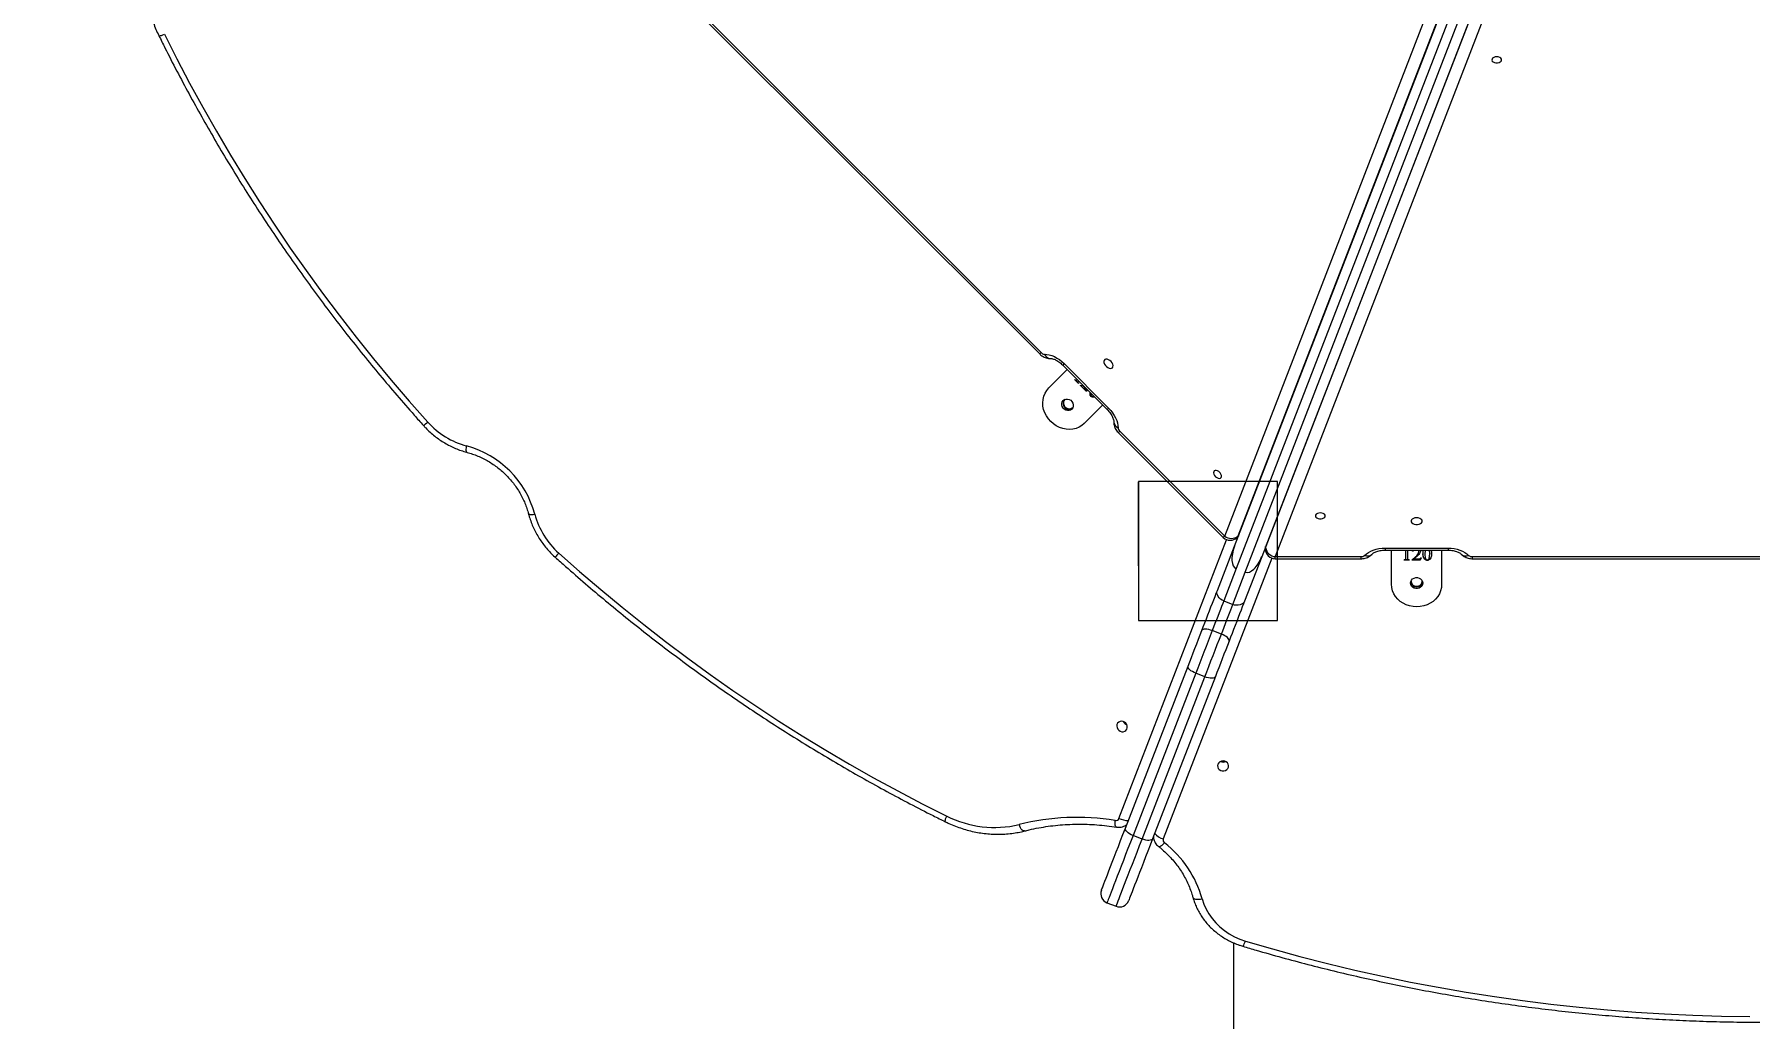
# Model space of a CAD drawing. Header units: millimetres. Extents: x -8092 to 6423, y -6886 to 5604.
# Drawn here: x -1315 to -81, y -1294 to -586 of the extents above; entities that cross this region are included whole.
import ezdxf

# ---------------------------------------------------------------- set-up
doc = ezdxf.new("R2010")
doc.units = ezdxf.units.MM
for name, color, linetype in [('DIKOM_ОБЪЕКТ', 7, 'Continuous'), ('DIKOM_РАЗМЕР_ЗОНА', 7, 'Continuous'), ('DIKOM_РАЗМЕР_ОБЪЕКТА', 7, 'Continuous')]:
    doc.layers.add(name, color=color, linetype=linetype)
doc.styles.add('style1', font='arial.ttf', dxfattribs={"width": 0.8})
doc.dimstyles.new('1-50', dxfattribs={"dimtxt": 300, "dimasz": 200, "dimexe": 100, "dimexo": 0, "dimgap": 100, "dimtad": 1, "dimtxsty": 'style1', "dimcen": 200, "dimclrd": 7, "dimclre": 7, "dimclrt": 7, "dimadec": 1, "dimazin": 2, "dimtfac": 1, "dimtmove": 0, "dimatfit": 2, "dimfxl": 0, "dimlwd": 25, "dimlwe": 18, "dimarcsym": 0})

# ---------------------------------------------------------------- blocks, each defined once
blk = doc.blocks.new('*D9')
at = {"layer": 'Defpoints', "color": 0, "transparency": 16777216}
for p in [(-8092.1, -86.3), (4664.8, -1471.8), (4664.8, -6785.9)]:
    blk.add_point(p, dxfattribs=at)
at = {"layer": 'DIKOM_РАЗМЕР_ЗОНА', "color": 7, "lineweight": 18, "transparency": 16777216}
for p, q in [((-8092.1, -86.3), (-8092.1, -6885.9)), ((4664.8, -1471.8), (4664.8, -6885.9))]:
    blk.add_line(p, q, dxfattribs=at)
at = {"layer": 'DIKOM_РАЗМЕР_ЗОНА', "color": 7, "lineweight": 25, "transparency": 16777216}
blk.add_line((-7892.1, -6785.9), (4464.8, -6785.9), dxfattribs=at)
at = {"layer": 'DIKOM_РАЗМЕР_ЗОНА', "color": 7, "transparency": 16777216}
for points in [[(-7892.1, -6752.6), (-7892.1, -6819.3), (-8092.1, -6785.9)], [(4464.8, -6752.6), (4464.8, -6819.3), (4664.8, -6785.9)]]:
    blk.add_solid(points, dxfattribs=at)
at = {"layer": 'DIKOM_РАЗМЕР_ЗОНА', "color": 7, "transparency": 16777216, "insert": (-2159.8, -6532.7), "char_height": 300, "attachment_point": 5, "style": 'style1'}
blk.add_mtext('12760', dxfattribs=at)
blk = doc.blocks.new('*D11')
at = {"layer": 'Defpoints', "color": 0, "transparency": 16777216}
for p in [(-6092.1, -310.8), (2568.3, -2361.5), (2568.3, -4925.8)]:
    blk.add_point(p, dxfattribs=at)
at = {"layer": 'DIKOM_РАЗМЕР_ОБЪЕКТА', "color": 7, "lineweight": 18, "transparency": 16777216}
for p, q in [((-6092.1, -310.8), (-6092.1, -5025.8)), ((2568.3, -2361.5), (2568.3, -5025.8))]:
    blk.add_line(p, q, dxfattribs=at)
at = {"layer": 'DIKOM_РАЗМЕР_ОБЪЕКТА', "color": 7, "lineweight": 25, "transparency": 16777216}
blk.add_line((-5892.1, -4925.8), (2368.3, -4925.8), dxfattribs=at)
at = {"layer": 'DIKOM_РАЗМЕР_ОБЪЕКТА', "color": 7, "transparency": 16777216}
for points in [[(-5892.1, -4892.4), (-5892.1, -4959.1), (-6092.1, -4925.8)], [(2368.3, -4892.4), (2368.3, -4959.1), (2568.3, -4925.8)]]:
    blk.add_solid(points, dxfattribs=at)
at = {"layer": 'DIKOM_РАЗМЕР_ОБЪЕКТА', "color": 7, "transparency": 16777216, "insert": (-2605.9, -4672.6), "char_height": 300, "attachment_point": 5, "style": 'style1'}
blk.add_mtext('8660', dxfattribs=at)

msp = doc.modelspace()

# ---------------------------------------------------------------- linework, layer by layer
at = {"layer": 'DIKOM_ОБЪЕКТ', "color": 7, "linetype": 'Continuous', "lineweight": 15}
for p, q in [((-451.202, -954.271), (-96.336, -36.331)), ((-95.27, -52.986), (-449.933, -970.401)), ((-443.404, -972.925), (-95.305, -72.49)), ((-95.34, -91.994), (-431.615, -961.843)), ((-138.503, -144.511), (-448.75, -947.033)), ((-458.245, -946.967), (-160.264, -176.174)), ((-428.767, -955.264), (-129.16, -180.264)), ((-123.744, -190.393), (-421.955, -961.783)), ((-887.3, -517.912), (-590.315, -814.897)), ((-888.312, -518.924), (-591.327, -815.908)), ((-590.315, -814.897), (-591.327, -815.908)), ((-573.784, -822.86), (-574.795, -823.872)), ((-574.795, -823.872), (-542.722, -855.946)), ((-573.784, -822.86), (-541.71, -854.934)), ((-584.691, -840.386), (-571.487, -827.181)), ((-566.158, -834.51), (-565.981, -834.333)), ((-563.506, -837.161), (-566.158, -834.51)), ((-563.352, -837.006), (-566.003, -834.355)), ((-563.33, -836.985), (-563.506, -837.161)), ((-562.033, -838.634), (-561.861, -838.462)), ((-557.907, -842.761), (-562.033, -838.634)), ((-557.752, -842.606), (-561.878, -838.48)), ((-561.861, -838.462), (-560.13, -838.537)), ((-560.156, -838.789), (-560.311, -838.944)), ((-560.311, -838.944), (-558.443, -840.811)), ((-559.683, -838.985), (-560.311, -838.944)), ((-559.859, -838.808), (-560.156, -838.789)), ((-556.505, -842.162), (-557.907, -842.761)), ((-557.752, -842.606), (-557.907, -842.761)), ((-556.567, -842.1), (-557.752, -842.606)), ((-554.984, -843.683), (-555.01, -843.709)), ((-554.29, -846.245), (-554.444, -846.4)), ((-554.236, -844.431), (-554.325, -844.59)), ((-546.031, -852.637), (-559.236, -865.842)), ((-534.758, -872.477), (-459.257, -947.979)), ((-533.746, -871.465), (-458.245, -946.967)), ((-420.171, -907.768), (-520.171, -907.768)), ((-520.171, -907.768), (-520.171, -1007.768)), ((-420.171, -907.768), (-520.171, -907.768)), ((-520.171, -907.768), (-520.171, -1007.768)), ((-520.171, -968.452), (-520.171, -908.005)), ((-520.171, -968.452), (-520.171, -908.005)), ((-420.171, -1007.768), (-420.171, -907.768)), ((-420.171, -1007.768), (-420.171, -907.768)), ((-534.276, -1150.132), (-456.836, -949.556)), ((-449.357, -947.979), (-448.795, -947.416)), ((-448.75, -947.033), (-448.187, -946.471)), ((-463.533, -986.166), (-451.202, -954.271)), ((-431.615, -961.843), (-443.946, -993.738)), ((-428.955, -955.465), (-428.955, -956.255)), ((-428.767, -954.475), (-428.767, -955.264)), ((-421.955, -961.783), (-360.171, -961.783)), ((-421.955, -963.255), (-421.955, -961.783)), ((-360.171, -963.255), (-360.171, -961.783)), ((-342.85, -955.65), (-297.491, -955.65)), ((-342.85, -955.65), (-342.85, -957.121)), ((-342.85, -957.121), (-297.491, -957.121)), ((-338.171, -981.698), (-338.171, -957.121)), ((-327.973, -957.513), (-327.98, -957.121)), ((-327.971, -962.744), (-327.971, -957.855)), ((-327.97, -957.729), (-327.97, -957.513)), ((-326.721, -957.121), (-326.721, -962.744)), ((-323.11, -957.73), (-322.922, -957.121)), ((-322.836, -957.515), (-323.11, -957.515)), ((-322.836, -957.73), (-323.11, -957.73)), ((-322.415, -957.121), (-322.836, -957.73)), ((-322.564, -957.121), (-322.836, -957.515)), ((-322.836, -957.515), (-322.836, -957.73)), ((-319.555, -960.991), (-319.555, -961.206)), ((-318.665, -957.971), (-318.665, -958.186)), ((-317.771, -958.723), (-317.771, -958.938)), ((-317.512, -957.121), (-317.415, -957.577)), ((-314.221, -959.869), (-314.221, -960.084)), ((-310.749, -959.269), (-310.749, -959.485)), ((-302.171, -957.121), (-302.171, -981.698)), ((-297.491, -955.65), (-297.491, -957.121)), ((-280.171, -961.783), (139.829, -961.783)), ((-280.171, -961.783), (-280.171, -963.255)), ((-520.172, -968.691), (-520.172, -993.515)), ((-520.172, -968.691), (-520.172, -993.515)), ((-424.44, -962.799), (-502.405, -1164.918)), ((-449.933, -970.401), (-458.937, -993.692)), ((-452.408, -996.216), (-443.404, -972.925)), ((-421.955, -963.255), (-360.171, -963.255)), ((-329.221, -964.373), (-329.221, -964.122)), ((-325.471, -964.158), (-329.221, -964.158)), ((-325.471, -964.373), (-329.221, -964.373)), ((-325.471, -964.122), (-325.471, -964.373)), ((-323.387, -964.373), (-323.387, -964.128)), ((-317.552, -964.158), (-323.387, -964.158)), ((-317.552, -964.373), (-323.387, -964.373)), ((-321.951, -963.155), (-321.951, -963.37)), ((-321.951, -963.37), (-319.31, -963.37)), ((-316.86, -962.644), (-317.552, -964.373)), ((-316.946, -962.644), (-317.552, -964.158)), ((-317.552, -964.158), (-317.552, -964.373)), ((-317.137, -962.644), (-316.86, -962.644)), ((-314.833, -962.775), (-314.833, -962.99)), ((-312.53, -964.283), (-312.53, -964.498)), ((-280.171, -963.255), (139.829, -963.255)), ((-458.937, -993.692), (-452.408, -996.216)), ((-520.171, -1007.768), (-420.171, -1007.768)), ((-520.171, -1007.768), (-420.171, -1007.768)), ((-460.652, -1017.541), (-467.181, -1015.017)), ((-529.693, -1157.303), (-484.556, -1040.548)), ((-479.054, -1045.727), (-524.19, -1162.483)), ((-517.661, -1165.007), (-472.525, -1048.251)), ((-464.969, -1048.12), (-510.105, -1164.875)), ((-472.525, -1048.251), (-479.054, -1045.727)), ((-517.661, -1165.007), (-524.19, -1162.483)), ((-542.908, -1210.901), (-536.379, -1213.425)), ((-451.936, -1239.742), (-451.936, -1384.821))]:
    msp.add_line(p, q, dxfattribs=at)
at = {"layer": 'DIKOM_ОБЪЕКТ', "color": 7, "linetype": 'Continuous', "lineweight": 15, "flags": 128}
for points in [[(-1224.992, -586.749), (-1224.833, -586.865), (-1224.426, -586.893), (-1223.8, -586.796), (-1222.978, -586.578), (-1221.993, -586.248), (-1220.881, -585.818)], [(-1220.881, -585.818), (-1211.991, -603.472), (-1202.805, -620.998), (-1193.324, -638.39), (-1183.553, -655.643), (-1173.494, -672.752), (-1163.15, -689.711), (-1152.525, -706.515), (-1141.622, -723.159), (-1130.445, -739.636), (-1118.996, -755.943), (-1107.279, -772.074), (-1095.299, -788.024), (-1083.059, -803.787), (-1070.563, -819.36), (-1057.814, -834.736), (-1044.817, -849.912), (-1031.576, -864.882)], [(-262.544, -602.043), (-263.68, -602.159), (-264.694, -602.496), (-265.474, -603.016), (-265.937, -603.663), (-266.032, -604.367), (-265.749, -605.052), (-265.119, -605.644), (-264.21, -606.078), (-263.12, -606.308), (-261.968, -606.308), (-260.878, -606.078), (-259.969, -605.644), (-259.339, -605.052), (-259.056, -604.367), (-259.151, -603.663), (-259.614, -603.016), (-260.394, -602.496), (-261.408, -602.159), (-262.544, -602.043)], [(-587.835, -816.091), (-586.17, -816.173), (-584.417, -816.493), (-582.606, -817.047), (-580.77, -817.825), (-578.938, -818.814), (-577.143, -819.997), (-575.415, -821.353), (-573.784, -822.86)], [(-541.846, -820.065), (-542.821, -819.744), (-543.709, -819.712), (-544.432, -819.972), (-544.925, -820.5), (-545.144, -821.25), (-545.07, -822.156), (-544.71, -823.136), (-544.096, -824.104), (-543.281, -824.973), (-542.339, -825.667), (-541.353, -826.123), (-540.411, -826.302), (-539.597, -826.187), (-538.982, -825.788), (-538.622, -825.141), (-538.549, -824.304), (-538.768, -823.351), (-539.261, -822.366), (-539.983, -821.437), (-540.872, -820.647), (-541.846, -820.065)], [(-559.236, -865.842), (-560.994, -867.341), (-562.975, -868.55), (-565.14, -869.445), (-567.443, -870.008), (-569.838, -870.227), (-572.277, -870.097), (-574.709, -869.622), (-577.086, -868.811), (-579.358, -867.68), (-581.479, -866.252), (-583.407, -864.557), (-585.102, -862.629), (-586.53, -860.508), (-587.66, -858.236), (-588.472, -855.859), (-588.947, -853.427), (-589.077, -850.989), (-588.858, -848.593), (-588.295, -846.29), (-587.4, -844.125), (-586.19, -842.144), (-584.691, -840.386)], [(-574.439, -849.367), (-573.525, -848.704), (-572.433, -848.348), (-571.251, -848.326), (-570.076, -848.641), (-569.002, -849.266), (-568.116, -850.152), (-567.491, -851.226), (-567.176, -852.401), (-567.198, -853.583), (-567.554, -854.675), (-568.216, -855.589), (-569.131, -856.251), (-570.223, -856.608), (-571.404, -856.629), (-572.58, -856.315), (-573.654, -855.69), (-574.539, -854.804), (-575.165, -853.73), (-575.479, -852.555), (-575.457, -851.373), (-575.101, -850.281), (-574.439, -849.367)], [(-572.945, -848.469), (-573.228, -848.721), (-573.851, -849.596), (-574.169, -850.645), (-574.151, -851.774), (-573.8, -852.883), (-573.146, -853.874), (-572.249, -854.658), (-571.187, -855.166), (-570.055, -855.352), (-568.954, -855.201), (-567.981, -854.725), (-567.319, -854.095)], [(-541.71, -854.934), (-542.219, -855.443), (-542.558, -855.782), (-542.712, -855.936), (-542.722, -855.946)], [(-541.71, -854.934), (-540.203, -856.565), (-538.847, -858.293), (-537.664, -860.088), (-536.675, -861.92), (-535.897, -863.757), (-535.343, -865.567), (-535.023, -867.32), (-534.941, -868.985)], [(-533.746, -871.465), (-534.256, -871.974), (-534.594, -872.313), (-534.749, -872.467), (-534.758, -872.477)], [(-1003.2, -886.733), (-1003.207, -886.731), (-1003.486, -886.511), (-1003.685, -886.04), (-1003.797, -885.336), (-1003.818, -884.425), (-1003.746, -883.342), (-1003.585, -882.13)], [(-463.364, -900.036), (-464.304, -899.74), (-465.141, -899.754), (-465.787, -900.076), (-466.169, -900.672), (-466.248, -901.477), (-466.014, -902.404), (-465.493, -903.352), (-464.741, -904.218), (-463.84, -904.91), (-462.888, -905.351), (-461.987, -905.494), (-461.235, -905.323), (-460.714, -904.858), (-460.48, -904.147), (-460.559, -903.27), (-460.942, -902.319), (-461.587, -901.399), (-462.425, -900.61), (-463.364, -900.036)], [(-959.136, -930.797), (-959.134, -930.804), (-958.915, -931.083), (-958.443, -931.282), (-957.739, -931.394), (-956.828, -931.415), (-955.745, -931.343), (-954.533, -931.182)], [(-389.447, -930.306), (-390.584, -930.422), (-391.597, -930.759), (-392.377, -931.279), (-392.84, -931.926), (-392.935, -932.63), (-392.652, -933.315), (-392.022, -933.907), (-391.113, -934.341), (-390.023, -934.571), (-388.871, -934.571), (-387.781, -934.341), (-386.872, -933.907), (-386.242, -933.315), (-385.959, -932.63), (-386.054, -931.926), (-386.517, -931.279), (-387.297, -930.759), (-388.311, -930.422), (-389.447, -930.306)], [(-320.171, -933.778), (-321.35, -933.887), (-322.424, -934.205), (-323.298, -934.702), (-323.894, -935.336), (-324.16, -936.049), (-324.071, -936.778), (-323.635, -937.459), (-322.891, -938.031), (-321.906, -938.443), (-320.767, -938.658), (-319.575, -938.658), (-318.435, -938.443), (-317.45, -938.031), (-316.707, -937.459), (-316.271, -936.778), (-316.182, -936.049), (-316.447, -935.336), (-317.043, -934.702), (-317.918, -934.205), (-318.992, -933.887), (-320.171, -933.778)], [(-458.245, -946.967), (-458.754, -947.476), (-459.093, -947.815), (-459.247, -947.969), (-459.257, -947.979)], [(-449.357, -947.979), (-449.262, -947.878), (-448.75, -947.033)], [(-448.795, -947.416), (-448.699, -947.315), (-448.187, -946.471)], [(-448.795, -947.416), (-448.544, -947.152), (-448.375, -946.957)], [(-937.286, -959.173), (-922.315, -972.414), (-907.14, -985.411), (-891.763, -998.159), (-876.19, -1010.656), (-860.427, -1022.896), (-844.477, -1034.876), (-828.346, -1046.592), (-812.039, -1058.041), (-795.562, -1069.219), (-778.918, -1080.122), (-762.115, -1090.747), (-745.156, -1101.091), (-728.047, -1111.15), (-710.794, -1120.921), (-693.401, -1130.402), (-675.876, -1139.588), (-658.222, -1148.478)], [(-428.955, -955.465), (-428.955, -955.434), (-428.767, -954.475)], [(-428.933, -954.905), (-428.948, -955.143), (-428.955, -955.465)], [(-428.955, -956.255), (-428.955, -956.223), (-428.767, -955.264)], [(-357.573, -960.863), (-356.337, -959.729), (-354.871, -958.704), (-353.199, -957.804), (-351.35, -957.047), (-349.356, -956.443), (-347.25, -956.005), (-345.069, -955.739), (-342.85, -955.65)], [(-297.491, -955.65), (-295.272, -955.739), (-293.091, -956.005), (-290.986, -956.443), (-288.991, -957.047), (-287.142, -957.804), (-285.47, -958.704), (-284.004, -959.729), (-282.769, -960.863)], [(-474.662, -1014.955), (-473.608, -1012.229), (-472.52, -1009.413), (-471.412, -1006.546), (-470.298, -1003.665), (-469.193, -1000.807), (-468.112, -998.01), (-467.068, -995.311), (-466.076, -992.744), (-465.148, -990.344), (-464.297, -988.142), (-463.533, -986.166)], [(-458.937, -993.692), (-460.174, -993.103), (-461.289, -992.345), (-462.239, -991.447), (-462.988, -990.442), (-463.507, -989.37), (-463.776, -988.272), (-463.785, -987.19), (-463.533, -986.166)], [(-302.171, -981.698), (-302.354, -984.009), (-302.9, -986.274), (-303.797, -988.446), (-305.028, -990.48), (-306.567, -992.335), (-308.383, -993.974), (-310.439, -995.363), (-312.693, -996.474), (-315.1, -997.284), (-317.609, -997.776), (-320.171, -997.942), (-322.732, -997.776), (-325.242, -997.284), (-327.648, -996.474), (-329.902, -995.363), (-331.958, -993.974), (-333.774, -992.335), (-335.313, -990.48), (-336.544, -988.446), (-337.442, -986.274), (-337.988, -984.009), (-338.171, -981.698)], [(-324.571, -980.795), (-324.393, -979.676), (-323.872, -978.648), (-323.052, -977.794), (-321.999, -977.183), (-320.797, -976.865), (-319.545, -976.865), (-318.343, -977.183), (-317.289, -977.794), (-316.469, -978.648), (-315.949, -979.676), (-315.771, -980.795), (-315.949, -981.914), (-316.469, -982.942), (-317.289, -983.796), (-318.343, -984.407), (-319.545, -984.725), (-320.797, -984.725), (-321.999, -984.407), (-323.052, -983.796), (-323.872, -982.942), (-324.393, -981.914), (-324.571, -980.795)], [(-458.937, -993.692), (-459.638, -995.504), (-460.433, -997.56), (-461.306, -999.82), (-462.242, -1002.239), (-463.22, -1004.77), (-464.223, -1007.365), (-465.231, -1009.971), (-466.223, -1012.539), (-467.181, -1015.017)], [(-460.652, -1017.541), (-459.694, -1015.063), (-458.702, -1012.495), (-457.694, -1009.889), (-456.691, -1007.294), (-455.712, -1004.763), (-454.777, -1002.344), (-453.904, -1000.084), (-453.109, -998.028), (-452.408, -996.216)], [(-443.946, -993.738), (-444.709, -995.714), (-445.561, -997.916), (-446.489, -1000.316), (-447.481, -1002.883), (-448.524, -1005.582), (-449.606, -1008.379), (-450.71, -1011.237), (-451.824, -1014.118), (-452.933, -1016.985), (-454.021, -1019.801), (-455.075, -1022.527)], [(-443.946, -993.738), (-444.448, -994.666), (-445.183, -995.46), (-446.12, -996.092), (-447.225, -996.536), (-448.455, -996.775), (-449.762, -996.801), (-451.097, -996.612), (-452.408, -996.216)], [(-484.556, -1040.548), (-483.371, -1037.482), (-482.146, -1034.313), (-480.893, -1031.072), (-479.626, -1027.793), (-478.356, -1024.509), (-477.097, -1021.253), (-475.862, -1018.057), (-474.662, -1014.955)], [(-467.181, -1015.017), (-468.62, -1018.74), (-470.103, -1022.574), (-471.614, -1026.482), (-473.137, -1030.423), (-474.658, -1034.357), (-476.161, -1038.246), (-477.632, -1042.049), (-479.054, -1045.727)], [(-467.181, -1015.017), (-468.473, -1014.572), (-469.752, -1014.239), (-470.969, -1014.03), (-472.077, -1013.953), (-473.033, -1014.013), (-473.801, -1014.205), (-474.351, -1014.523), (-474.662, -1014.955)], [(-472.525, -1048.251), (-471.103, -1044.573), (-469.632, -1040.77), (-468.129, -1036.882), (-466.608, -1032.947), (-465.084, -1029.006), (-463.574, -1025.098), (-462.091, -1021.264), (-460.652, -1017.541)], [(-455.075, -1022.527), (-456.274, -1025.63), (-457.51, -1028.825), (-458.769, -1032.081), (-460.038, -1035.366), (-461.306, -1038.645), (-462.559, -1041.885), (-463.784, -1045.054), (-464.969, -1048.12)], [(-455.075, -1022.527), (-455.015, -1021.999), (-455.208, -1021.393), (-455.647, -1020.734), (-456.314, -1020.047), (-457.185, -1019.358), (-458.226, -1018.694), (-459.397, -1018.081), (-460.652, -1017.541)], [(-479.054, -1045.727), (-480.308, -1045.184), (-481.474, -1044.559), (-482.508, -1043.878), (-483.37, -1043.165), (-484.026, -1042.448), (-484.452, -1041.756), (-484.631, -1041.114), (-484.556, -1040.548)], [(-464.969, -1048.12), (-465.295, -1048.59), (-465.859, -1048.944), (-466.64, -1049.17), (-467.607, -1049.258), (-468.724, -1049.206), (-469.948, -1049.015), (-471.231, -1048.693), (-472.525, -1048.251)], [(-529.262, -1086.862), (-528.639, -1085.986), (-528.321, -1084.938), (-528.339, -1083.809), (-528.69, -1082.699), (-529.344, -1081.709), (-530.241, -1080.925), (-531.303, -1080.417), (-532.435, -1080.23), (-533.536, -1080.382), (-534.509, -1080.857), (-535.267, -1081.616), (-535.743, -1082.588), (-535.894, -1083.69), (-535.707, -1084.821), (-535.2, -1085.883), (-534.415, -1086.781), (-533.425, -1087.434), (-532.316, -1087.785), (-531.186, -1087.803), (-530.138, -1087.486), (-529.262, -1086.862)], [(-459.39, -1108.831), (-460.569, -1108.991), (-461.643, -1109.458), (-462.517, -1110.19), (-463.113, -1111.121), (-463.378, -1112.171), (-463.289, -1113.244), (-462.854, -1114.245), (-462.11, -1115.087), (-461.125, -1115.693), (-459.986, -1116.01), (-458.793, -1116.01), (-457.654, -1115.693), (-456.669, -1115.087), (-455.925, -1114.245), (-455.49, -1113.244), (-455.401, -1112.171), (-455.666, -1111.121), (-456.262, -1110.19), (-457.136, -1109.458), (-458.211, -1108.991), (-459.39, -1108.831)], [(-460.204, -1108.906), (-459.593, -1108.967), (-458.599, -1108.902)], [(-659.152, -1152.589), (-659.268, -1152.43), (-659.296, -1152.023), (-659.199, -1151.397), (-658.982, -1150.575), (-658.652, -1149.589), (-658.222, -1148.478)], [(-602.269, -1159.214), (-602.729, -1159.23), (-603.313, -1159.008), (-603.924, -1158.532), (-604.538, -1157.822), (-605.13, -1156.905), (-605.68, -1155.816), (-606.164, -1154.597)], [(-546.913, -1201.848), (-546.908, -1201.835), (-546.807, -1201.574), (-546.578, -1200.981), (-546.222, -1200.059), (-545.739, -1198.811), (-545.133, -1197.243), (-544.406, -1195.362), (-543.561, -1193.176), (-542.602, -1190.695), (-541.533, -1187.931), (-540.359, -1184.895), (-539.086, -1181.6), (-537.718, -1178.062), (-536.262, -1174.296), (-534.725, -1170.32), (-533.113, -1166.149), (-531.433, -1161.804), (-529.693, -1157.303)], [(-536.029, -1156.431), (-536.086, -1156.418), (-536.429, -1156.185), (-536.714, -1155.696), (-536.93, -1154.97), (-537.07, -1154.034), (-537.128, -1152.924), (-537.102, -1151.683)], [(-524.19, -1162.483), (-525.444, -1161.94), (-526.611, -1161.315), (-527.645, -1160.633), (-528.506, -1159.92), (-529.163, -1159.204), (-529.589, -1158.512), (-529.768, -1157.87), (-529.693, -1157.303)], [(-524.19, -1162.483), (-526.031, -1167.245), (-527.811, -1171.848), (-529.521, -1176.271), (-531.154, -1180.497), (-532.705, -1184.508), (-534.166, -1188.287), (-535.531, -1191.817), (-536.794, -1195.085), (-537.95, -1198.076), (-538.994, -1200.777), (-539.923, -1203.179), (-540.731, -1205.269), (-541.416, -1207.04), (-541.974, -1208.484), (-542.403, -1209.596), (-542.703, -1210.369), (-542.87, -1210.802), (-542.908, -1210.901)], [(-536.379, -1213.425), (-536.341, -1213.326), (-536.173, -1212.893), (-535.874, -1212.12), (-535.445, -1211.009), (-534.887, -1209.564), (-534.202, -1207.793), (-533.394, -1205.703), (-532.465, -1203.302), (-531.421, -1200.6), (-530.265, -1197.609), (-529.001, -1194.341), (-527.637, -1190.811), (-526.176, -1187.032), (-524.625, -1183.021), (-522.992, -1178.795), (-521.281, -1174.372), (-519.502, -1169.769), (-517.661, -1165.007)], [(-510.105, -1164.875), (-511.845, -1169.376), (-513.525, -1173.722), (-515.137, -1177.892), (-516.675, -1181.869), (-518.131, -1185.634), (-519.498, -1189.172), (-520.772, -1192.467), (-521.946, -1195.503), (-523.014, -1198.268), (-523.973, -1200.748), (-524.818, -1202.934), (-525.546, -1204.815), (-526.152, -1206.383), (-526.634, -1207.631), (-526.991, -1208.554), (-527.22, -1209.146), (-527.321, -1209.407), (-527.326, -1209.42)], [(-510.105, -1164.875), (-510.431, -1165.345), (-510.995, -1165.7), (-511.776, -1165.925), (-512.744, -1166.014), (-513.861, -1165.962), (-515.084, -1165.771), (-516.368, -1165.449), (-517.661, -1165.007)], [(-505.88, -1170.329), (-505.801, -1170.381), (-505.375, -1170.462), (-504.803, -1170.328), (-504.105, -1169.982), (-503.308, -1169.438), (-502.444, -1168.717), (-501.546, -1167.847)], [(-481.18, -1206.866), (-481.093, -1207.092), (-480.707, -1207.572), (-480.078, -1207.954), (-479.233, -1208.223), (-478.203, -1208.369), (-477.028, -1208.387), (-475.753, -1208.276), (-474.427, -1208.039)], [(-474.427, -1208.039), (-473.194, -1211.807), (-471.584, -1215.458), (-469.61, -1218.96), (-467.29, -1222.284), (-464.641, -1225.402), (-461.687, -1228.288), (-458.453, -1230.918), (-454.965, -1233.269), (-451.253, -1235.322), (-447.349, -1237.06), (-443.284, -1238.467)], [(-445.294, -1242.157), (-445.118, -1242.112), (-444.844, -1241.823), (-444.51, -1241.29), (-444.128, -1240.532), (-443.715, -1239.579), (-443.284, -1238.467)], [(-443.284, -1238.467), (-423.757, -1244.149), (-404.123, -1249.524), (-384.388, -1254.592), (-364.56, -1259.35), (-344.643, -1263.798), (-324.644, -1267.933), (-304.568, -1271.756), (-284.422, -1275.263), (-264.211, -1278.456), (-243.943, -1281.331), (-223.622, -1283.89), (-203.255, -1286.13), (-182.848, -1288.051), (-162.408, -1289.654), (-141.939, -1290.936), (-121.449, -1291.898), (-100.944, -1292.539), (-80.43, -1292.86)]]:
    msp.add_lwpolyline(points, dxfattribs=at)
at = {"layer": 'DIKOM_ОБЪЕКТ', "color": 7, "linetype": 'Continuous', "lineweight": 15}
for centre, radius, start, end in [((-587.603, -812.438), 3.661, 222.195725, 266.362175), ((-583.421, -814.458), 4.707, 200.29876, 265.717338), ((-570.091, -851.242), 4.474, 149.122596, 300.877404), ((-1051.749, -843.574), 29.342, 305.726236, 313.43252), ((-988.644, -826.545), 57.558, 221.763964, 254.954384), ((-533.347, -864.601), 4.665, 183.891775, 250.024586), ((-531.288, -868.753), 3.66, 183.636137, 227.804845), ((-1021.712, -949.309), 69.581, 15.100254, 74.899746), ((-898.949, -916.241), 57.558, 195.045616, 228.236036), ((-454.307, -943.029), 7, 225, 315), ((-453.455, -941.052), 7.611, 231.001395, 308.193692), ((-915.978, -979.346), 29.342, 136.56748, 144.273764), ((-421.955, -956.255), 7, 180, 270), ((-421.351, -954.335), 7.473, 187.146585, 265.362647), ((-359.994, -958.154), 3.634, 267.217468, 311.786042), ((-355.568, -956.679), 4.64, 244.407548, 311.318233), ((-284.773, -956.681), 4.638, 228.60308, 295.606986), ((-280.347, -958.154), 3.634, 228.21291, 272.78358), ((-320.171, -979.084), 4.47, 193.777669, 346.222331), ((-320.396, -979.361), 3.758, 175.861315, 273.442532), ((-319.945, -979.361), 3.758, 266.55752, 4.138418), ((-526.881, -1078.823), 4.4, 203.209931, 246.791547), ((-526.321, -1078.235), 4.87, 211.536673, 238.721774), ((-459.39, -1105.223), 4.368, 245.889171, 294.110829), ((-623.896, -1080.96), 75.742, 243.051569, 283.539156), ((-564.556, -1320.867), 171.397, 80.782633, 104.049453), ((-536.631, -1149.192), 2.535, 259.292498, 338.25307), ((-528.274, -1138.568), 13.029, 242.567723, 273.504732), ((-499.367, -1153.244), 12.063, 220.007102, 255.411447), ((-500.022, -1165.809), 2.545, 159.498696, 233.206451), ((-548.798, -1228.975), 77.262, 15.722072, 52.295927), ((-540.384, -1204.372), 7, 158.864011, 248.864011), ((-533.855, -1206.896), 7, 248.864011, 338.864011)]:
    msp.add_arc(centre, radius, start, end, dxfattribs=at)
for centre, start_param, end_param in [((-444.673, -956.795), 1.57079633, 3.14159265), ((-438.144, -959.319), 3.14159265, 4.71238898)]:
    msp.add_ellipse(centre, major_axis=(5.26, 13.606), ratio=0.47985696, start_param=start_param, end_param=end_param, dxfattribs=at)
for points, knots in [([(-1231.617, -529.865), (-1231.826, -530.725), (-1232.416, -533.144), (-1233.153, -537.196), (-1233.735, -542.028), (-1234.012, -546.917), (-1233.988, -551.844), (-1233.661, -556.79), (-1233.033, -561.737), (-1232.105, -566.667), (-1230.882, -571.56), (-1229.367, -576.399), (-1227.596, -581.083), (-1226.081, -584.516), (-1225.181, -586.361), (-1224.992, -586.749)], [0, 0, 0, 0, 0.04673386, 0.13154708, 0.21640717, 0.30133529, 0.38633109, 0.47139077, 0.55651058, 0.64168663, 0.72691403, 0.81218653, 0.89749992, 0.97842468, 1, 1, 1, 1]), ([(-1224.992, -586.749), (-1223.529, -589.696), (-1219.294, -598.228), (-1212.082, -612.26), (-1203.272, -628.805), (-1194.198, -645.227), (-1184.867, -661.524), (-1175.279, -677.691), (-1165.439, -693.723), (-1155.348, -709.616), (-1145.01, -725.366), (-1134.426, -740.968), (-1123.602, -756.417), (-1112.538, -771.71), (-1101.239, -786.842), (-1089.707, -801.81), (-1077.946, -816.607), (-1065.96, -831.233), (-1053.748, -845.678), (-1043.276, -857.713), (-1036.843, -864.905), (-1034.615, -867.395)], [0, 0, 0, 0, 0.02921438, 0.08459203, 0.13997031, 0.19534889, 0.2507276, 0.30610645, 0.36148569, 0.41686501, 0.47224454, 0.52762421, 0.58300415, 0.63838444, 0.69376456, 0.74914494, 0.80452529, 0.85990595, 0.91528656, 0.97066734, 1, 1, 1, 1]), ([(-591.327, -815.908), (-591.03, -816.188), (-590.28, -816.893), (-588.952, -817.796), (-587.384, -818.548), (-585.802, -819.007), (-584.572, -819.157), (-583.887, -819.152), (-583.729, -819.151)], [0, 0, 0, 0, 0.1423322, 0.35983494, 0.560328, 0.75550777, 0.94366302, 1, 1, 1, 1]), ([(-583.729, -819.151), (-583.62, -819.151), (-583.306, -819.151), (-582.58, -819.238), (-581.52, -819.507), (-580.296, -819.971), (-578.965, -820.639), (-577.577, -821.51), (-576.211, -822.549), (-575.294, -823.376), (-574.842, -823.826), (-574.795, -823.872)], [0, 0, 0, 0, 0.06769727, 0.19520707, 0.32296043, 0.45213561, 0.58377374, 0.71794277, 0.85417922, 0.98514628, 1, 1, 1, 1]), ([(-565.981, -834.333), (-565.801, -834.516), (-565.549, -834.77), (-565.125, -834.946), (-564.742, -834.877), (-564.508, -834.613), (-564.328, -834.44), (-564.276, -834.391)], [0, 0, 0, 0, 0.347431544, 0.482999914, 0.618219689, 0.891215446, 1, 1, 1, 1]), ([(-563.385, -835.282), (-563.495, -835.396), (-563.666, -835.576), (-563.889, -835.833), (-563.958, -836.196), (-563.691, -836.603), (-563.451, -836.857), (-563.33, -836.985)], [0, 0, 0, 0, 0.24227862, 0.37916802, 0.51437899, 0.75540467, 1, 1, 1, 1]), ([(-558.443, -840.811), (-558.125, -841.143), (-557.681, -841.604), (-557.039, -841.877), (-556.84, -841.86), (-556.809, -841.858)], [0, 0, 0, 0, 0.68329992, 0.95125525, 1, 1, 1, 1]), ([(-554.444, -846.4), (-554.622, -846.182), (-554.978, -845.745), (-555.195, -844.771), (-555.08, -844.112), (-555.01, -843.709)], [0, 0, 0, 0, 0.27970495, 0.55973966, 1, 1, 1, 1]), ([(-554.29, -846.245), (-554.467, -846.027), (-554.822, -845.591), (-555.028, -844.698), (-554.931, -844.116), (-554.876, -843.791)], [0, 0, 0, 0, 0.30570758, 0.61175824, 1, 1, 1, 1]), ([(-554.325, -844.59), (-554.423, -844.879), (-554.559, -845.283), (-554.414, -845.85), (-554.248, -846.049), (-554.166, -846.149)], [0, 0, 0, 0, 0.55893532, 0.77946971, 1, 1, 1, 1]), ([(-551.688, -846.979), (-552.112, -847.063), (-552.793, -847.199), (-553.776, -846.908), (-554.222, -846.569), (-554.444, -846.4)], [0, 0, 0, 0, 0.45109255, 0.72606617, 1, 1, 1, 1]), ([(-551.817, -846.851), (-552.147, -846.913), (-552.736, -847.024), (-553.621, -846.751), (-554.067, -846.414), (-554.29, -846.245)], [0, 0, 0, 0, 0.39033856, 0.69575743, 1, 1, 1, 1]), ([(-554.166, -846.149), (-553.988, -846.264), (-553.633, -846.494), (-552.973, -846.531), (-552.603, -846.354), (-552.407, -846.261)], [0, 0, 0, 0, 0.31864327, 0.63950255, 1, 1, 1, 1]), ([(-542.722, -855.946), (-542.509, -856.164), (-541.876, -856.814), (-540.915, -857.966), (-539.927, -859.38), (-539.137, -860.773), (-538.558, -862.086), (-538.192, -863.25), (-538.011, -864.229), (-538.004, -864.664), (-538.001, -864.879)], [0, 0, 0, 0, 0.06954287, 0.20761286, 0.34490406, 0.48055106, 0.61394931, 0.74488022, 0.87367246, 1, 1, 1, 1]), ([(-1034.615, -867.395), (-1034.073, -867.986), (-1032.544, -869.649), (-1029.864, -872.229), (-1026.53, -875.056), (-1023.018, -877.649), (-1019.35, -879.998), (-1015.543, -882.088), (-1011.62, -883.909), (-1007.671, -885.421), (-1004.844, -886.295), (-1003.372, -886.687), (-1003.199, -886.733)], [0, 0, 0, 0, 0.06388915, 0.179867311, 0.295876719, 0.411892579, 0.527906856, 0.643909555, 0.759889762, 0.875834422, 0.985479932, 1, 1, 1, 1]), ([(-538.001, -864.879), (-537.985, -865.422), (-537.955, -866.474), (-537.57, -868.02), (-536.964, -869.508), (-536.099, -870.948), (-535.308, -871.918), (-534.831, -872.403), (-534.758, -872.477)], [0, 0, 0, 0, 0.1934591, 0.37453414, 0.564039, 0.76202348, 0.96367137, 1, 1, 1, 1]), ([(-1003.199, -886.733), (-1002.541, -886.914), (-1000.572, -887.454), (-997.326, -888.565), (-993.506, -890.16), (-989.783, -892.025), (-986.176, -894.146), (-982.707, -896.512), (-979.393, -899.11), (-976.255, -901.925), (-973.308, -904.941), (-970.569, -908.143), (-968.053, -911.511), (-965.775, -915.027), (-963.746, -918.671), (-961.976, -922.424), (-960.504, -926.198), (-959.616, -929.005), (-959.21, -930.522), (-959.136, -930.796)], [0, 0, 0, 0, 0.03211543, 0.09610357, 0.1600699, 0.22399236, 0.28787966, 0.35173803, 0.41557418, 0.47939233, 0.54319991, 0.60699942, 0.67079476, 0.73459214, 0.79839531, 0.86221156, 0.92604765, 0.98664015, 1, 1, 1, 1]), ([(-959.136, -930.796), (-958.927, -931.555), (-958.341, -933.684), (-957.147, -937.133), (-955.478, -941.102), (-953.53, -944.964), (-951.32, -948.702), (-948.856, -952.295), (-946.154, -955.724), (-943.276, -958.912), (-941.107, -961.03), (-939.941, -962.084), (-939.798, -962.212)], [0, 0, 0, 0, 0.0640981, 0.17973209, 0.29542609, 0.41119697, 0.52703258, 0.6429203, 0.75885152, 0.87481894, 0.98471759, 1, 1, 1, 1]), ([(-939.798, -962.212), (-937.318, -964.431), (-930.137, -970.854), (-918.112, -981.319), (-903.667, -993.531), (-889.042, -1005.518), (-874.245, -1017.279), (-859.278, -1028.811), (-844.146, -1040.111), (-828.853, -1051.175), (-813.404, -1062.001), (-797.802, -1072.584), (-782.053, -1082.923), (-766.16, -1093.015), (-750.127, -1102.856), (-733.96, -1112.444), (-717.663, -1121.777), (-701.241, -1130.851), (-684.696, -1139.661), (-670.653, -1146.88), (-662.11, -1151.121), (-659.152, -1152.589)], [0, 0, 0, 0, 0.02921253, 0.08459303, 0.13997409, 0.19535499, 0.25073584, 0.30611648, 0.36149736, 0.41687798, 0.47225864, 0.5276391, 0.58301937, 0.63839958, 0.69377969, 0.74915947, 0.80453913, 0.85991867, 0.91529797, 0.97067728, 1, 1, 1, 1]), ([(-360.171, -963.255), (-359.761, -963.242), (-358.728, -963.211), (-357.148, -962.906), (-355.509, -962.326), (-354.067, -961.529), (-353.082, -960.755), (-352.595, -960.255), (-352.475, -960.133)], [0, 0, 0, 0, 0.14259524, 0.35893575, 0.55820627, 0.75240037, 0.9394652, 1, 1, 1, 1]), ([(-352.475, -960.133), (-352.398, -960.054), (-352.172, -959.825), (-351.592, -959.365), (-350.645, -958.795), (-349.446, -958.252), (-348.028, -957.779), (-346.43, -957.414), (-344.684, -957.169), (-343.469, -957.137), (-342.85, -957.121)], [0, 0, 0, 0, 0.06770533, 0.19630618, 0.32491024, 0.45477633, 0.58694817, 0.72153204, 0.85810495, 1, 1, 1, 1]), ([(-327.971, -957.855), (-327.966, -957.633), (-327.96, -957.388), (-327.988, -957.144), (-327.99, -957.121)], [0, 0, 0, 0, 0.905670023, 1, 1, 1, 1]), ([(-323.387, -964.128), (-322.26, -963.176), (-320.691, -961.851), (-319.002, -959.818), (-318.777, -958.729), (-318.665, -958.186)], [0, 0, 0, 0, 0.56105588, 0.78126066, 1, 1, 1, 1]), ([(-319.555, -960.991), (-319.995, -961.401), (-320.78, -962.135), (-321.593, -962.843), (-321.951, -963.155)], [0, 0, 0, 0, 0.56001576, 1, 1, 1, 1]), ([(-319.555, -961.206), (-319.995, -961.617), (-320.78, -962.35), (-321.593, -963.059), (-321.951, -963.37)], [0, 0, 0, 0, 0.56003027, 1, 1, 1, 1]), ([(-317.771, -958.723), (-318.053, -959.179), (-318.557, -959.994), (-319.25, -960.686), (-319.555, -960.991)], [0, 0, 0, 0, 0.559648452, 1, 1, 1, 1]), ([(-317.771, -958.938), (-318.053, -959.395), (-318.557, -960.21), (-319.25, -960.902), (-319.555, -961.206)], [0, 0, 0, 0, 0.55965612, 1, 1, 1, 1]), ([(-318.665, -958.186), (-318.674, -957.9), (-318.687, -957.506), (-318.946, -957.204), (-319.017, -957.121)], [0, 0, 0, 0, 0.72770777, 1, 1, 1, 1]), ([(-318.665, -957.971), (-318.661, -957.68), (-318.657, -957.372), (-318.843, -957.134), (-318.853, -957.121)], [0, 0, 0, 0, 0.94619854, 1, 1, 1, 1]), ([(-317.415, -957.362), (-317.437, -957.626), (-317.475, -958.098), (-317.681, -958.532), (-317.771, -958.723)], [0, 0, 0, 0, 0.55970227, 1, 1, 1, 1]), ([(-317.415, -957.577), (-317.437, -957.841), (-317.475, -958.313), (-317.681, -958.747), (-317.771, -958.938)], [0, 0, 0, 0, 0.55966771, 1, 1, 1, 1]), ([(-315.61, -959.927), (-315.587, -959.487), (-315.542, -958.605), (-315.321, -957.642), (-315.045, -957.188), (-315.005, -957.121)], [0, 0, 0, 0, 0.46076917, 0.92103452, 1, 1, 1, 1]), ([(-314.833, -962.775), (-315.092, -962.226), (-315.556, -961.244), (-315.593, -960.181), (-315.61, -959.712)], [0, 0, 0, 0, 0.55928008, 1, 1, 1, 1]), ([(-314.833, -962.99), (-315.092, -962.441), (-315.556, -961.46), (-315.593, -960.396), (-315.61, -959.927)], [0, 0, 0, 0, 0.55931132, 1, 1, 1, 1]), ([(-313.896, -957.121), (-313.974, -957.49), (-314.181, -958.468), (-314.205, -959.464), (-314.221, -960.084)], [0, 0, 0, 0, 0.37765877, 1, 1, 1, 1]), ([(-313.937, -957.121), (-313.999, -957.419), (-314.187, -958.325), (-314.207, -959.249), (-314.221, -959.869)], [0, 0, 0, 0, 0.32845597, 1, 1, 1, 1]), ([(-314.221, -960.084), (-314.209, -960.664), (-314.188, -961.7), (-313.867, -962.693), (-313.726, -963.129)], [0, 0, 0, 0, 0.56021414, 1, 1, 1, 1]), ([(-309.36, -959.573), (-309.381, -960.079), (-309.423, -961.091), (-309.915, -962.555), (-310.728, -963.622), (-311.695, -964.171), (-312.252, -964.246), (-312.53, -964.283)], [0, 0, 0, 0, 0.250794502, 0.501105939, 0.750063971, 0.875270106, 1, 1, 1, 1]), ([(-309.36, -959.788), (-309.381, -960.295), (-309.423, -961.307), (-309.915, -962.77), (-310.728, -963.837), (-311.695, -964.386), (-312.252, -964.461), (-312.53, -964.498)], [0, 0, 0, 0, 0.250791657, 0.501114885, 0.750070093, 0.875274808, 1, 1, 1, 1]), ([(-311.078, -962.716), (-310.963, -962.118), (-310.755, -961.048), (-310.751, -959.963), (-310.749, -959.485)], [0, 0, 0, 0, 0.559686853, 1, 1, 1, 1]), ([(-310.749, -959.485), (-310.755, -958.997), (-310.765, -958.198), (-310.965, -957.422), (-311.043, -957.121)], [0, 0, 0, 0, 0.61181108, 1, 1, 1, 1]), ([(-310.749, -959.269), (-310.753, -958.781), (-310.758, -958.056), (-310.936, -957.351), (-310.994, -957.121)], [0, 0, 0, 0, 0.67389212, 1, 1, 1, 1]), ([(-310.047, -957.121), (-309.85, -957.462), (-309.371, -958.291), (-309.364, -959.233), (-309.36, -959.788)], [0, 0, 0, 0, 0.41034772, 1, 1, 1, 1]), ([(-297.491, -957.121), (-297.188, -957.125), (-296.283, -957.137), (-294.793, -957.274), (-293.099, -957.578), (-291.559, -958.01), (-290.225, -958.535), (-289.145, -959.107), (-288.332, -959.675), (-288.019, -959.982), (-287.866, -960.133)], [0, 0, 0, 0, 0.069529937, 0.20781074, 0.345329923, 0.481232175, 0.614956136, 0.746297149, 0.875672812, 1, 1, 1, 1]), ([(-287.866, -960.133), (-287.472, -960.509), (-286.709, -961.238), (-285.345, -962.068), (-283.865, -962.701), (-282.237, -963.115), (-280.98, -963.248), (-280.287, -963.254), (-280.171, -963.255)], [0, 0, 0, 0, 0.19280538, 0.37338694, 0.56208179, 0.75898922, 0.95966869, 1, 1, 1, 1]), ([(-329.221, -964.122), (-328.964, -964.124), (-328.607, -964.126), (-328.182, -963.949), (-327.96, -963.629), (-327.983, -963.204), (-327.974, -962.884), (-327.971, -962.744)], [0, 0, 0, 0, 0.31410823, 0.43667161, 0.55890674, 0.80575048, 1, 1, 1, 1]), ([(-326.721, -962.744), (-326.716, -962.972), (-326.709, -963.291), (-326.681, -963.702), (-326.472, -964.008), (-325.996, -964.108), (-325.647, -964.118), (-325.471, -964.122)], [0, 0, 0, 0, 0.315165056, 0.438861088, 0.561075322, 0.778932138, 1, 1, 1, 1]), ([(-319.31, -963.37), (-318.843, -963.386), (-318.193, -963.408), (-317.444, -963.051), (-317.24, -962.779), (-317.137, -962.644)], [0, 0, 0, 0, 0.56026214, 0.77996441, 1, 1, 1, 1]), ([(-312.53, -964.283), (-312.81, -964.254), (-313.37, -964.197), (-314.213, -963.66), (-314.598, -963.111), (-314.833, -962.775)], [0, 0, 0, 0, 0.27970796, 0.55974813, 1, 1, 1, 1]), ([(-312.53, -964.498), (-312.81, -964.47), (-313.37, -964.413), (-314.213, -963.875), (-314.598, -963.326), (-314.833, -962.99)], [0, 0, 0, 0, 0.27970796, 0.55974813, 1, 1, 1, 1]), ([(-313.726, -963.129), (-313.59, -963.404), (-313.401, -963.787), (-312.897, -964.087), (-312.64, -964.111), (-312.511, -964.122)], [0, 0, 0, 0, 0.558944807, 0.779445101, 1, 1, 1, 1]), ([(-312.511, -964.122), (-312.303, -964.078), (-311.888, -963.99), (-311.336, -963.479), (-311.176, -963.006), (-311.078, -962.716)], [0, 0, 0, 0, 0.27841708, 0.5587492, 1, 1, 1, 1]), ([(-659.152, -1152.589), (-658.314, -1152.992), (-655.936, -1154.138), (-651.934, -1155.814), (-647.135, -1157.522), (-642.266, -1158.937), (-637.348, -1160.061), (-632.399, -1160.885), (-627.439, -1161.408), (-622.485, -1161.628), (-617.557, -1161.544), (-612.673, -1161.157), (-607.94, -1160.477), (-604.485, -1159.768), (-602.639, -1159.306), (-602.268, -1159.214)], [0, 0, 0, 0, 0.04647149, 0.13190526, 0.21733881, 0.30274768, 0.38812596, 0.4734674, 0.55876654, 0.64401551, 0.72920959, 0.81434162, 0.8994092, 0.97981547, 1, 1, 1, 1]), ([(-602.268, -1159.214), (-601.12, -1158.929), (-597.746, -1158.094), (-592.069, -1156.927), (-585.218, -1155.815), (-578.293, -1155.003), (-571.309, -1154.489), (-564.276, -1154.274), (-557.208, -1154.356), (-550.117, -1154.743), (-543.052, -1155.404), (-538.357, -1156.09), (-536.028, -1156.431)], [0, 0, 0, 0, 0.05431202, 0.15967915, 0.26502708, 0.37034422, 0.47562949, 0.58088327, 0.68610805, 0.79130447, 0.89647539, 1, 1, 1, 1]), ([(-536.028, -1156.431), (-535.482, -1156.49), (-534.337, -1156.615), (-532.588, -1156.423), (-530.877, -1155.908), (-529.527, -1155.26), (-528.842, -1154.698), (-528.613, -1154.511)], [0, 0, 0, 0, 0.20830395, 0.43638059, 0.66299543, 0.88730419, 1, 1, 1, 1]), ([(-509.52, -1163.361), (-509.497, -1163.748), (-509.438, -1164.707), (-508.992, -1166.184), (-508.245, -1167.725), (-507.22, -1169.152), (-506.335, -1169.929), (-505.88, -1170.328)], [0, 0, 0, 0, 0.14343279, 0.35531905, 0.56618854, 0.77678989, 1, 1, 1, 1]), ([(-505.88, -1170.328), (-505.252, -1170.833), (-503.385, -1172.334), (-500.44, -1174.982), (-497.135, -1178.332), (-494.074, -1181.862), (-491.266, -1185.557), (-488.721, -1189.402), (-486.452, -1193.384), (-484.464, -1197.486), (-482.799, -1201.621), (-481.764, -1204.767), (-481.281, -1206.502), (-481.18, -1206.865)], [0, 0, 0, 0, 0.05206572, 0.15473791, 0.25746289, 0.36027354, 0.46317893, 0.56618524, 0.66930251, 0.77252944, 0.87587209, 0.97402134, 1, 1, 1, 1]), ([(-481.18, -1206.865), (-480.979, -1207.563), (-480.426, -1209.485), (-479.276, -1212.566), (-477.656, -1216.062), (-475.745, -1219.434), (-473.559, -1222.663), (-471.111, -1225.732), (-468.413, -1228.622), (-465.481, -1231.317), (-462.332, -1233.8), (-458.984, -1236.057), (-455.457, -1238.075), (-451.769, -1239.838), (-448.367, -1241.189), (-446.175, -1241.88), (-445.293, -1242.157)], [0, 0, 0, 0, 0.04277014, 0.11779428, 0.19286829, 0.26802749, 0.34328542, 0.41864598, 0.49411185, 0.56968427, 0.64535554, 0.72112087, 0.79697025, 0.872894, 0.94888384, 1, 1, 1, 1]), ([(-445.293, -1242.157), (-442.053, -1243.12), (-432.669, -1245.907), (-417.067, -1250.311), (-398.461, -1255.279), (-379.767, -1259.969), (-360.991, -1264.385), (-342.138, -1268.523), (-323.212, -1272.384), (-304.22, -1275.966), (-285.165, -1279.269), (-266.054, -1282.29), (-246.89, -1285.03), (-227.68, -1287.488), (-208.427, -1289.663), (-189.138, -1291.555), (-169.818, -1293.162), (-150.471, -1294.486), (-131.103, -1295.524), (-111.718, -1296.278), (-92.323, -1296.746), (-72.921, -1296.929), (-53.519, -1296.827), (-34.122, -1296.44), (-14.734, -1295.767), (4.64, -1294.809), (23.993, -1293.566), (43.322, -1292.039), (62.621, -1290.228), (81.884, -1288.133), (101.107, -1285.756), (120.284, -1283.096), (139.411, -1280.154), (158.483, -1276.931), (177.494, -1273.428), (196.439, -1269.646), (215.313, -1265.586), (234.112, -1261.249), (252.83, -1256.637), (271.461, -1251.745), (288.839, -1246.922), (299.968, -1243.631), (304.952, -1242.157)], [0, 0, 0, 0, 0.013408523, 0.038828113, 0.064247999, 0.089667979, 0.115088003, 0.140508133, 0.165928368, 0.191348687, 0.216769052, 0.242189483, 0.267609968, 0.293030507, 0.318451098, 0.34387174, 0.369292425, 0.394713138, 0.42013388, 0.445554638, 0.470975433, 0.496396238, 0.521817056, 0.547237878, 0.572658713, 0.598079532, 0.623500354, 0.648921153, 0.674341961, 0.699762725, 0.72518346, 0.750604185, 0.776024863, 0.801445529, 0.826866106, 0.852286674, 0.877707145, 0.903127576, 0.928547933, 0.953968243, 0.979388476, 1, 1, 1, 1])]:
    msp.add_open_spline(points, degree=3, knots=knots, dxfattribs=at)

# ---------------------------------------------------------------- dimensions: what is measured, and where the dimension line sits
at = {"layer": 'DIKOM_РАЗМЕР_ЗОНА'}
dim = msp.add_linear_dim(base=(4664.839, -6785.918), p1=(-8092.064, -86.271), p2=(4664.839, -1471.84), text='12760', dimstyle='1-50', dxfattribs=at)
dim.commit()
dim.dimension.update_dxf_attribs({"geometry": '*D9', "text_midpoint": (-2159.843, -6785.918), "dimtype": 160})
at = {"layer": 'DIKOM_РАЗМЕР_ОБЪЕКТА'}
dim = msp.add_linear_dim(base=(2568.274, -4925.777), p1=(-6092.064, -310.768), p2=(2568.274, -2361.54), text='8660', dimstyle='1-50', dxfattribs=at)
dim.commit()
dim.dimension.update_dxf_attribs({"geometry": '*D11', "text_midpoint": (-2605.904, -4925.777), "dimtype": 160})

doc.saveas('drawing.dxf')
